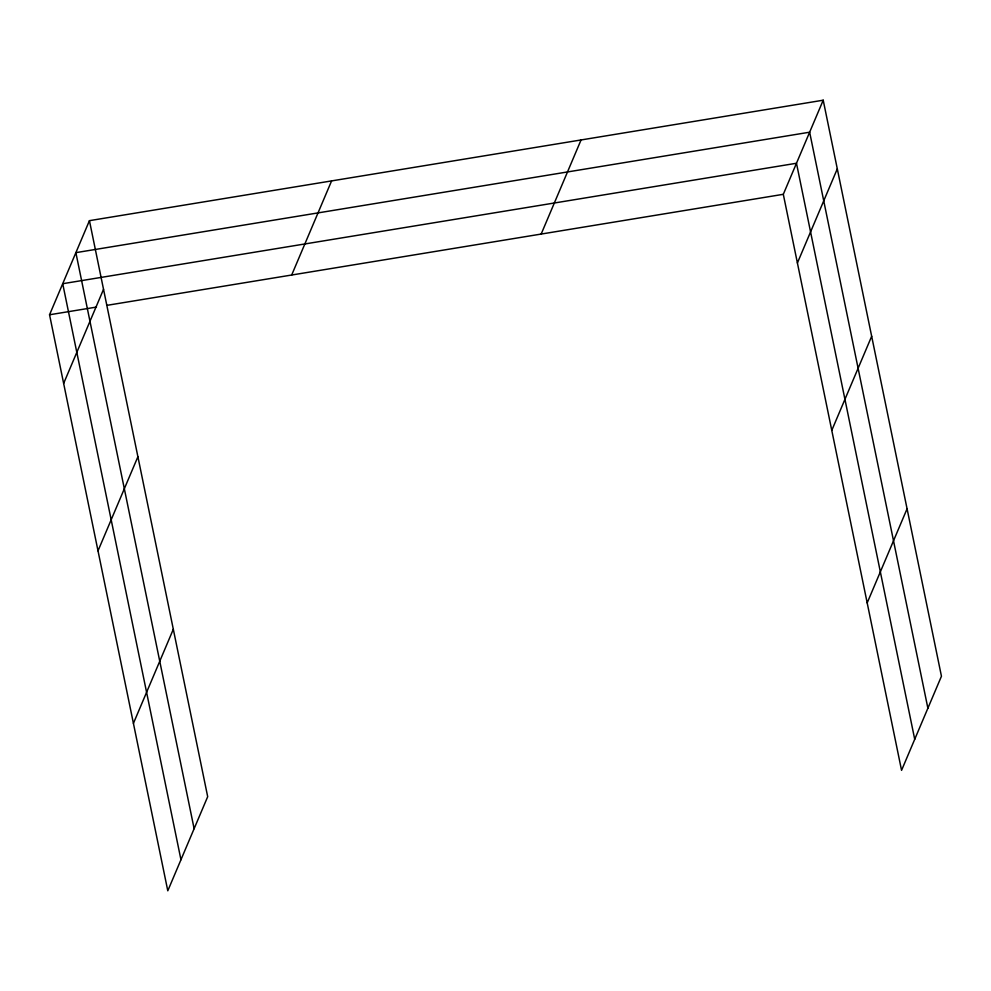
<?xml version="1.0" encoding="UTF-8"?>
<svg xmlns="http://www.w3.org/2000/svg" width="991" height="991" viewBox="0 0 991 991"><rect width="100%" height="100%" fill="white"/><g stroke="black" fill="none" stroke-linecap="round" stroke-linejoin="round"><path stroke-width="1.49" d="M89.438 220.659L207.689 796.69L167.789 890.798L49.55 314.766L89.438 220.659L823.211 100.202L941.45 676.234L901.562 770.341L783.311 194.31L823.211 100.202M63.647 383.418L103.535 289.31M98.01 550.847L137.898 456.74M291.688 275.015L331.589 180.907M133.426 723.356L173.314 629.248M541.173 234.062L581.06 139.954M797.408 262.962L837.296 168.854M831.771 430.391L871.671 336.283M867.187 602.9L907.075 508.792M49.55 314.766L96.461 307.074M107.053 305.327L783.311 194.31M927.886 708.231L809.647 132.199L75.873 252.655L194.125 828.687M914.718 739.286L796.479 163.255L62.718 283.711L180.957 859.742"/></g></svg>
